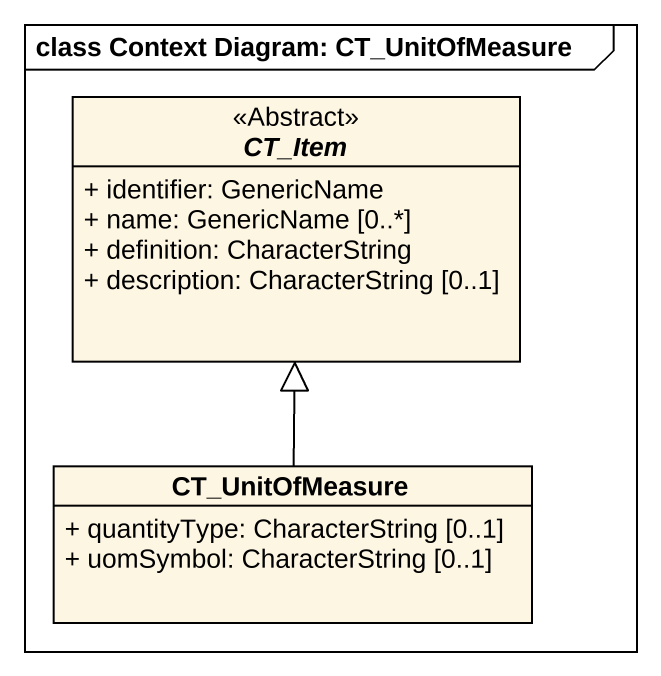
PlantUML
@startuml
mainframe class Context Diagram: CT_UnitOfMeasure
hide circle
hide empty members
skinparam classAttributeIconSize 0
abstract class CT_Item <<Abstract>> {
  + identifier: GenericName
  + name: GenericName [0..*]
  + definition: CharacterString
  + description: CharacterString [0..1]
}
class CT_UnitOfMeasure {
  + quantityType: CharacterString [0..1]
  + uomSymbol: CharacterString [0..1]
}
CT_UnitOfMeasure -up-|> CT_Item
@enduml
